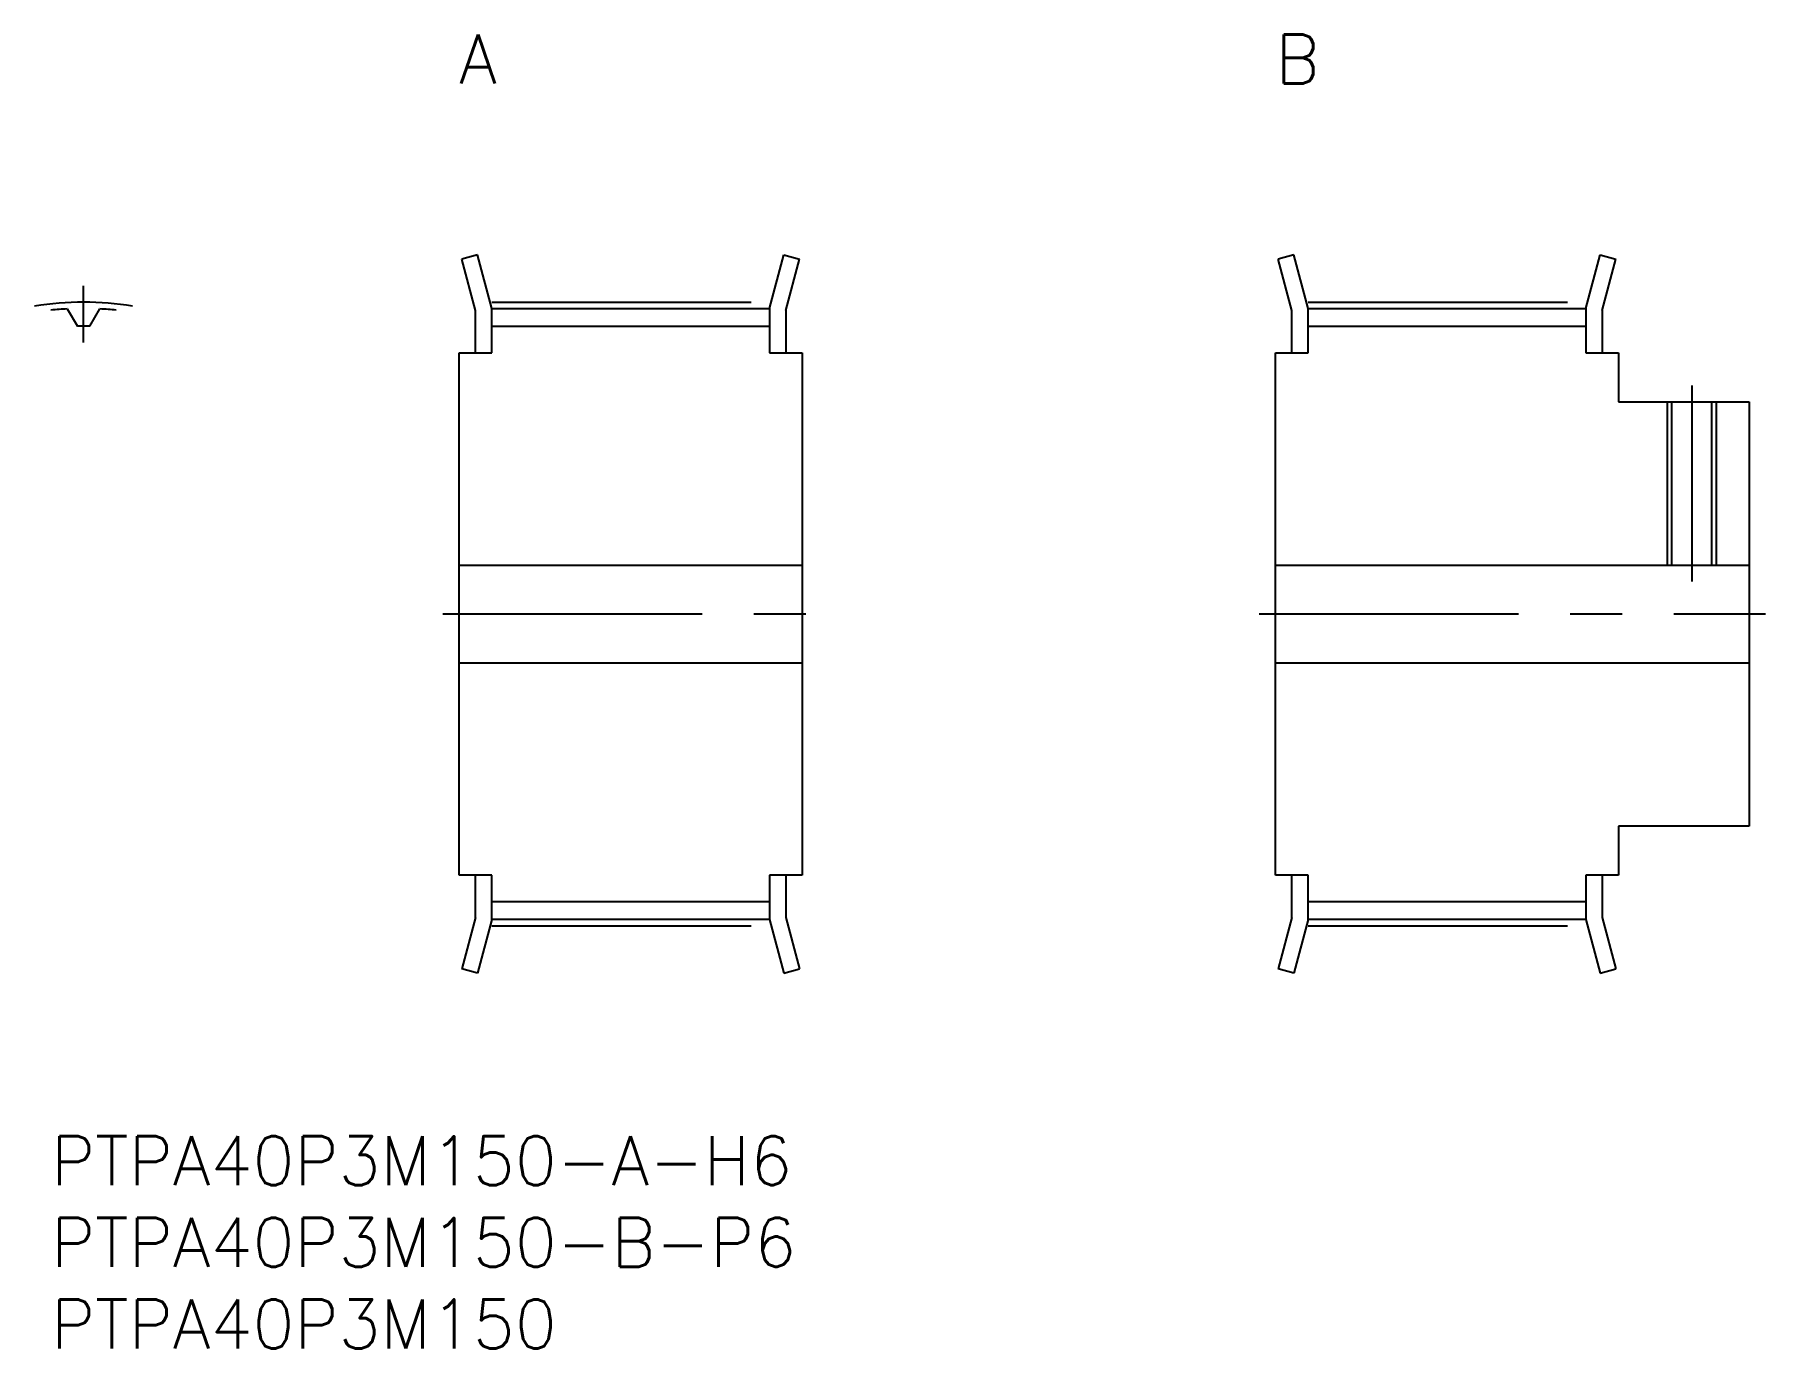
# Model space of a CAD drawing. Extents: x -1 to 105, y -13 to 67.
import ezdxf

# ---------------------------------------------------------------- set-up
doc = ezdxf.new("R2010")
doc.units = 0
doc.header["$LTSCALE"] = 0.5
doc.linetypes.add('CENTER', pattern=[50.8, 31.75, -6.35, 6.35, -6.35])
for name, color, linetype in [('MSM_CENTER', 1, 'CENTER'), ('MSM_CONTINUOUS', 7, 'CONTINUOUS'), ('MSM_NARROW', 5, 'CONTINUOUS'), ('MSM_PART_NUMBER', 7, 'CONTINUOUS')]:
    doc.layers.add(name, color=color, linetype=linetype)
doc.styles.get("Standard").update_dxf_attribs({"font": 'txt.shx', "height": 3, "bigfont": 'bigfont.shx'})

# ---------------------------------------------------------------- blocks, each defined once
blk = doc.blocks.new('*U99')
at = {"layer": 'MSM_PART_NUMBER'}
blk.add_text('PTPA40P3M150-B-P6', height=3, dxfattribs=at).set_placement((0, -8))
blk = doc.blocks.new('*U100')
at = {"layer": 'MSM_PART_NUMBER'}
blk.add_text('PTPA40P3M150', height=3, dxfattribs=at).set_placement((0, -13))
blk = doc.blocks.new('*U101')
at = {"layer": 'MSM_PART_NUMBER'}
blk.add_text('PTPA40P3M150-A-H6', height=3, dxfattribs=at).set_placement((0, -3))
blk = doc.blocks.new('*U102')
at = {"layer": 'MSM_PART_NUMBER'}
blk.add_text('A', height=3, dxfattribs=at).set_placement((25, 64.5))
blk = doc.blocks.new('*U103')
at = {"layer": 'MSM_PART_NUMBER'}
blk.add_text('B', height=3, dxfattribs=at).set_placement((75.000001, 64.5))

msp = doc.modelspace()

# ---------------------------------------------------------------- linework, layer by layer
at = {"layer": 'MSM_CENTER'}
for p, q in [((2, 48.63), (2, 52.1)), ((27, 51.1), (44, 51.1)), ((77, 51.1), (94, 51.1)), ((100.5, 46), (100.5, 34)), ((24, 32), (47, 32)), ((74, 32), (105, 32)), ((27, 12.9), (44, 12.9)), ((77, 12.9), (94, 12.9))]:
    msp.add_line(p, q, dxfattribs=at)
msp.add_arc((2, 32), 19.1, 80.9632, 99.0368, dxfattribs=at)
at = {"layer": 'MSM_CONTINUOUS'}
for p, q in [((26.12, 54), (25.16, 53.74)), ((26, 50.59), (25.16, 53.74)), ((27, 50.72), (26.12, 54)), ((44, 50.72), (44.88, 54)), ((44.88, 54), (45.84, 53.74)), ((45, 50.59), (45.84, 53.74)), ((76.12, 54), (75.16, 53.74)), ((76, 50.59), (75.16, 53.74)), ((77, 50.72), (76.12, 54)), ((94, 50.72), (94.88, 54)), ((94.88, 54), (95.84, 53.74)), ((95, 50.59), (95.84, 53.74)), ((1, 50.69), (1.62, 49.63)), ((2.38, 49.63), (3, 50.69)), ((26, 48), (26, 50.59)), ((27, 48), (27, 50.72)), ((27, 50.72), (44, 50.72)), ((44, 50.72), (44, 48)), ((45, 50.59), (45, 48)), ((76, 48), (76, 50.59)), ((77, 48), (77, 50.72)), ((77, 50.72), (94, 50.72)), ((94, 50.72), (94, 48)), ((95, 50.59), (95, 48)), ((27, 49.63), (44, 49.63)), ((77, 49.63), (94, 49.63)), ((25, 16), (25, 48)), ((25, 48), (27, 48)), ((44, 48), (46, 48)), ((46, 48), (46, 16)), ((75, 16), (75, 48)), ((75, 48), (77, 48)), ((94, 48), (96, 48)), ((96, 48), (96, 45)), ((96, 45), (104, 45)), ((99.27, 35), (99.27, 45)), ((101.73, 35), (101.73, 45)), ((104, 45), (104, 19)), ((25, 35), (46, 35)), ((75, 35), (104, 35)), ((25, 29), (46, 29)), ((75, 29), (104, 29)), ((96, 19), (96, 16)), ((104, 19), (96, 19)), ((27, 16), (25, 16)), ((26, 13.41), (26, 16)), ((27, 13.28), (27, 16)), ((44, 16), (44, 13.28)), ((46, 16), (44, 16)), ((45, 16), (45, 13.41)), ((77, 16), (75, 16)), ((76, 13.41), (76, 16)), ((77, 13.28), (77, 16)), ((94, 16), (94, 13.28)), ((96, 16), (94, 16)), ((95, 16), (95, 13.41)), ((44, 14.37), (27, 14.37)), ((94, 14.37), (77, 14.37)), ((26, 13.41), (25.16, 10.26)), ((27, 13.28), (26.12, 10)), ((44, 13.28), (27, 13.28)), ((44, 13.28), (44.88, 10)), ((45, 13.41), (45.84, 10.26)), ((76, 13.41), (75.16, 10.26)), ((77, 13.28), (76.12, 10)), ((94, 13.28), (77, 13.28)), ((94, 13.28), (94.88, 10)), ((95, 13.41), (95.84, 10.26)), ((26.12, 10), (25.16, 10.26)), ((44.88, 10), (45.84, 10.26)), ((76.12, 10), (75.16, 10.26)), ((94.88, 10), (95.84, 10.26))]:
    msp.add_line(p, q, dxfattribs=at)
for radius, start, end in [(18.72, 93.0621, 96.133), (18.72, 83.867, 86.9379), (17.63, 88.7659, 91.2341)]:
    msp.add_arc((2, 32), radius, start, end, dxfattribs=at)
at = {"layer": 'MSM_NARROW'}
for p, q in [((99, 35), (99, 45)), ((102, 35), (102, 45))]:
    msp.add_line(p, q, dxfattribs=at)

# ---------------------------------------------------------------- block references
at = {"layer": 'MSM_CONTINUOUS'}
for name in ['*U102', '*U103', '*U101', '*U99', '*U100']:
    msp.add_blockref(name, (0, 0), dxfattribs=at)

doc.saveas('drawing.dxf')
